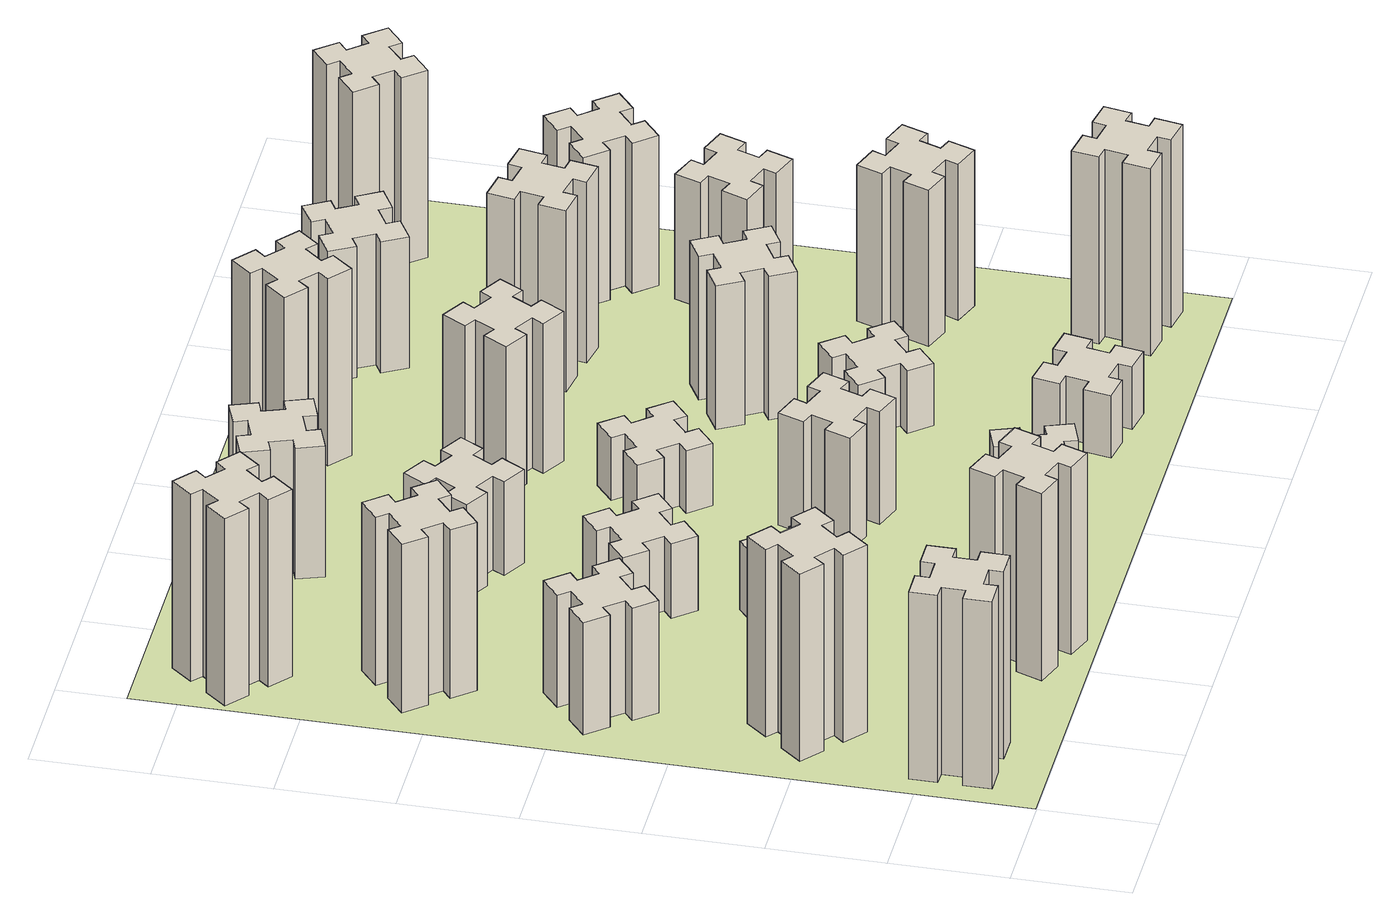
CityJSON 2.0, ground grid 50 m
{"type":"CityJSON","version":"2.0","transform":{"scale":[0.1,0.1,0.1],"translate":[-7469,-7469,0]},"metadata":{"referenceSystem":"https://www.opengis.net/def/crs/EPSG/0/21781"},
"CityObjects":{
"building1":{"type":"Building","attributes":{"class":"1000","function":"1000","usage":"1000","yearOfConstruction":2016,"roofType":"1000","measuredHeight":90,"storeysAboveGround":30,"storeysBelowGround":0},"geometry":[{"type":"Solid","lod":"1","boundaries":[[[[0,1,2,3,4,5,6,7,8,9,10,11,12,13,14,15,16,17,18,19]],[[17,16,20,21]],[[16,15,22,20]],[[15,14,23,22]],[[14,13,24,23]],[[13,12,25,24]],[[12,11,26,25]],[[11,10,27,26]],[[10,9,28,27]],[[9,8,29,28]],[[8,7,30,29]],[[7,6,31,30]],[[6,5,32,31]],[[5,4,33,32]],[[4,3,34,33]],[[3,2,35,34]],[[2,1,36,35]],[[1,0,37,36]],[[0,19,38,37]],[[19,18,39,38]],[[18,17,21,39]],[[24,25,26,27,28,29,30,31,32,33,34,35,36,37,38,39,21,20,22,23]]]]}]},
"building2":{"type":"Building","attributes":{"class":"1000","function":"1000","usage":"1000","yearOfConstruction":2016,"roofType":"1000","measuredHeight":90,"storeysAboveGround":30,"storeysBelowGround":0},"geometry":[{"type":"Solid","lod":"1","boundaries":[[[[40,41,42,43,44,45,46,47,48,49,50,51,52,53,54,55,56,57,58,59]],[[57,56,60,61]],[[56,55,62,60]],[[55,54,63,62]],[[54,53,64,63]],[[53,52,65,64]],[[52,51,66,65]],[[51,50,67,66]],[[50,49,68,67]],[[49,48,69,68]],[[48,47,70,69]],[[47,46,71,70]],[[46,45,72,71]],[[45,44,73,72]],[[44,43,74,73]],[[43,42,75,74]],[[42,41,76,75]],[[41,40,77,76]],[[40,59,78,77]],[[59,58,79,78]],[[58,57,61,79]],[[64,65,66,67,68,69,70,71,72,73,74,75,76,77,78,79,61,60,62,63]]]]}]},
"building3":{"type":"Building","attributes":{"class":"1000","function":"1000","usage":"1000","yearOfConstruction":2016,"roofType":"1000","measuredHeight":54,"storeysAboveGround":30,"storeysBelowGround":0},"geometry":[{"type":"Solid","lod":"1","boundaries":[[[[80,81,82,83,84,85,86,87,88,89,90,91,92,93,94,95,96,97,98,99]],[[97,96,100,101]],[[96,95,102,100]],[[95,94,103,102]],[[94,93,104,103]],[[93,92,105,104]],[[92,91,106,105]],[[91,90,107,106]],[[90,89,108,107]],[[89,88,109,108]],[[88,87,110,109]],[[87,86,111,110]],[[86,85,112,111]],[[85,84,113,112]],[[84,83,114,113]],[[83,82,115,114]],[[82,81,116,115]],[[81,80,117,116]],[[80,99,118,117]],[[99,98,119,118]],[[98,97,101,119]],[[104,105,106,107,108,109,110,111,112,113,114,115,116,117,118,119,101,100,102,103]]]]}]},
"building4":{"type":"Building","attributes":{"class":"1000","function":"1000","usage":"1000","yearOfConstruction":2016,"roofType":"1000","measuredHeight":81,"storeysAboveGround":30,"storeysBelowGround":0},"geometry":[{"type":"Solid","lod":"1","boundaries":[[[[120,121,122,123,124,125,126,127,128,129,130,131,132,133,134,135,136,137,138,139]],[[137,136,140,141]],[[136,135,142,140]],[[135,134,143,142]],[[134,133,144,143]],[[133,132,145,144]],[[132,131,146,145]],[[131,130,147,146]],[[130,129,148,147]],[[129,128,149,148]],[[128,127,150,149]],[[127,126,151,150]],[[126,125,152,151]],[[125,124,153,152]],[[124,123,154,153]],[[123,122,155,154]],[[122,121,156,155]],[[121,120,157,156]],[[120,139,158,157]],[[139,138,159,158]],[[138,137,141,159]],[[144,145,146,147,148,149,150,151,152,153,154,155,156,157,158,159,141,140,142,143]]]]}]},
"building5":{"type":"Building","attributes":{"class":"1000","function":"1000","usage":"1000","yearOfConstruction":2016,"roofType":"1000","measuredHeight":90,"storeysAboveGround":30,"storeysBelowGround":0},"geometry":[{"type":"Solid","lod":"1","boundaries":[[[[160,161,162,163,164,165,166,167,168,169,170,171,172,173,174,175,176,177,178,179]],[[177,176,180,181]],[[176,175,182,180]],[[175,174,183,182]],[[174,173,184,183]],[[173,172,185,184]],[[172,171,186,185]],[[171,170,187,186]],[[170,169,188,187]],[[169,168,189,188]],[[168,167,190,189]],[[167,166,191,190]],[[166,165,192,191]],[[165,164,193,192]],[[164,163,194,193]],[[163,162,195,194]],[[162,161,196,195]],[[161,160,197,196]],[[160,179,198,197]],[[179,178,199,198]],[[178,177,181,199]],[[184,185,186,187,188,189,190,191,192,193,194,195,196,197,198,199,181,180,182,183]]]]}]},
"building6":{"type":"Building","attributes":{"class":"1000","function":"1000","usage":"1000","yearOfConstruction":2016,"roofType":"1000","measuredHeight":90,"storeysAboveGround":30,"storeysBelowGround":0},"geometry":[{"type":"Solid","lod":"1","boundaries":[[[[200,201,202,203,204,205,206,207,208,209,210,211,212,213,214,215,216,217,218,219]],[[217,216,220,221]],[[216,215,222,220]],[[215,214,223,222]],[[214,213,224,223]],[[213,212,225,224]],[[212,211,226,225]],[[211,210,227,226]],[[210,209,228,227]],[[209,208,229,228]],[[208,207,230,229]],[[207,206,231,230]],[[206,205,232,231]],[[205,204,233,232]],[[204,203,234,233]],[[203,202,235,234]],[[202,201,236,235]],[[201,200,237,236]],[[200,219,238,237]],[[219,218,239,238]],[[218,217,221,239]],[[224,225,226,227,228,229,230,231,232,233,234,235,236,237,238,239,221,220,222,223]]]]}]},
"building7":{"type":"Building","attributes":{"class":"1000","function":"1000","usage":"1000","yearOfConstruction":2016,"roofType":"1000","measuredHeight":33,"storeysAboveGround":30,"storeysBelowGround":0},"geometry":[{"type":"Solid","lod":"1","boundaries":[[[[240,241,242,243,244,245,246,247,248,249,250,251,252,253,254,255,256,257,258,259]],[[257,256,260,261]],[[256,255,262,260]],[[255,254,263,262]],[[254,253,264,263]],[[253,252,265,264]],[[252,251,266,265]],[[251,250,267,266]],[[250,249,268,267]],[[249,248,269,268]],[[248,247,270,269]],[[247,246,271,270]],[[246,245,272,271]],[[245,244,273,272]],[[244,243,274,273]],[[243,242,275,274]],[[242,241,276,275]],[[241,240,277,276]],[[240,259,278,277]],[[259,258,279,278]],[[258,257,261,279]],[[264,265,266,267,268,269,270,271,272,273,274,275,276,277,278,279,261,260,262,263]]]]}]},
"building8":{"type":"Building","attributes":{"class":"1000","function":"1000","usage":"1000","yearOfConstruction":2016,"roofType":"1000","measuredHeight":36,"storeysAboveGround":30,"storeysBelowGround":0},"geometry":[{"type":"Solid","lod":"1","boundaries":[[[[280,281,282,283,284,285,286,287,288,289,290,291,292,293,294,295,296,297,298,299]],[[297,296,300,301]],[[296,295,302,300]],[[295,294,303,302]],[[294,293,304,303]],[[293,292,305,304]],[[292,291,306,305]],[[291,290,307,306]],[[290,289,308,307]],[[289,288,309,308]],[[288,287,310,309]],[[287,286,311,310]],[[286,285,312,311]],[[285,284,313,312]],[[284,283,314,313]],[[283,282,315,314]],[[282,281,316,315]],[[281,280,317,316]],[[280,299,318,317]],[[299,298,319,318]],[[298,297,301,319]],[[304,305,306,307,308,309,310,311,312,313,314,315,316,317,318,319,301,300,302,303]]]]}]},
"building9":{"type":"Building","attributes":{"class":"1000","function":"1000","usage":"1000","yearOfConstruction":2016,"roofType":"1000","measuredHeight":51,"storeysAboveGround":30,"storeysBelowGround":0},"geometry":[{"type":"Solid","lod":"1","boundaries":[[[[320,321,322,323,324,325,326,327,328,329,330,331,332,333,334,335,336,337,338,339]],[[337,336,340,341]],[[336,335,342,340]],[[335,334,343,342]],[[334,333,344,343]],[[333,332,345,344]],[[332,331,346,345]],[[331,330,347,346]],[[330,329,348,347]],[[329,328,349,348]],[[328,327,350,349]],[[327,326,351,350]],[[326,325,352,351]],[[325,324,353,352]],[[324,323,354,353]],[[323,322,355,354]],[[322,321,356,355]],[[321,320,357,356]],[[320,339,358,357]],[[339,338,359,358]],[[338,337,341,359]],[[344,345,346,347,348,349,350,351,352,353,354,355,356,357,358,359,341,340,342,343]]]]}]},
"building10":{"type":"Building","attributes":{"class":"1000","function":"1000","usage":"1000","yearOfConstruction":2016,"roofType":"1000","measuredHeight":45,"storeysAboveGround":30,"storeysBelowGround":0},"geometry":[{"type":"Solid","lod":"1","boundaries":[[[[360,361,362,363,364,365,366,367,368,369,370,371,372,373,374,375,376,377,378,379]],[[377,376,380,381]],[[376,375,382,380]],[[375,374,383,382]],[[374,373,384,383]],[[373,372,385,384]],[[372,371,386,385]],[[371,370,387,386]],[[370,369,388,387]],[[369,368,389,388]],[[368,367,390,389]],[[367,366,391,390]],[[366,365,392,391]],[[365,364,393,392]],[[364,363,394,393]],[[363,362,395,394]],[[362,361,396,395]],[[361,360,397,396]],[[360,379,398,397]],[[379,378,399,398]],[[378,377,381,399]],[[384,385,386,387,388,389,390,391,392,393,394,395,396,397,398,399,381,380,382,383]]]]}]},
"building11":{"type":"Building","attributes":{"class":"1000","function":"1000","usage":"1000","yearOfConstruction":2016,"roofType":"1000","measuredHeight":63,"storeysAboveGround":30,"storeysBelowGround":0},"geometry":[{"type":"Solid","lod":"1","boundaries":[[[[400,401,402,403,404,405,406,407,408,409,410,411,412,413,414,415,416,417,418,419]],[[417,416,420,421]],[[416,415,422,420]],[[415,414,423,422]],[[414,413,424,423]],[[413,412,425,424]],[[412,411,426,425]],[[411,410,427,426]],[[410,409,428,427]],[[409,408,429,428]],[[408,407,430,429]],[[407,406,431,430]],[[406,405,432,431]],[[405,404,433,432]],[[404,403,434,433]],[[403,402,435,434]],[[402,401,436,435]],[[401,400,437,436]],[[400,419,438,437]],[[419,418,439,438]],[[418,417,421,439]],[[424,425,426,427,428,429,430,431,432,433,434,435,436,437,438,439,421,420,422,423]]]]}]},
"building12":{"type":"Building","attributes":{"class":"1000","function":"1000","usage":"1000","yearOfConstruction":2016,"roofType":"1000","measuredHeight":54,"storeysAboveGround":30,"storeysBelowGround":0},"geometry":[{"type":"Solid","lod":"1","boundaries":[[[[440,441,442,443,444,445,446,447,448,449,450,451,452,453,454,455,456,457,458,459]],[[457,456,460,461]],[[456,455,462,460]],[[455,454,463,462]],[[454,453,464,463]],[[453,452,465,464]],[[452,451,466,465]],[[451,450,467,466]],[[450,449,468,467]],[[449,448,469,468]],[[448,447,470,469]],[[447,446,471,470]],[[446,445,472,471]],[[445,444,473,472]],[[444,443,474,473]],[[443,442,475,474]],[[442,441,476,475]],[[441,440,477,476]],[[440,459,478,477]],[[459,458,479,478]],[[458,457,461,479]],[[464,465,466,467,468,469,470,471,472,473,474,475,476,477,478,479,461,460,462,463]]]]}]},
"building13":{"type":"Building","attributes":{"class":"1000","function":"1000","usage":"1000","yearOfConstruction":2016,"roofType":"1000","measuredHeight":30,"storeysAboveGround":30,"storeysBelowGround":0},"geometry":[{"type":"Solid","lod":"1","boundaries":[[[[480,481,482,483,484,485,486,487,488,489,490,491,492,493,494,495,496,497,498,499]],[[497,496,500,501]],[[496,495,502,500]],[[495,494,503,502]],[[494,493,504,503]],[[493,492,505,504]],[[492,491,506,505]],[[491,490,507,506]],[[490,489,508,507]],[[489,488,509,508]],[[488,487,510,509]],[[487,486,511,510]],[[486,485,512,511]],[[485,484,513,512]],[[484,483,514,513]],[[483,482,515,514]],[[482,481,516,515]],[[481,480,517,516]],[[480,499,518,517]],[[499,498,519,518]],[[498,497,501,519]],[[504,505,506,507,508,509,510,511,512,513,514,515,516,517,518,519,501,500,502,503]]]]}]},
"building14":{"type":"Building","attributes":{"class":"1000","function":"1000","usage":"1000","yearOfConstruction":2016,"roofType":"1000","measuredHeight":72,"storeysAboveGround":30,"storeysBelowGround":0},"geometry":[{"type":"Solid","lod":"1","boundaries":[[[[520,521,522,523,524,525,526,527,528,529,530,531,532,533,534,535,536,537,538,539]],[[537,536,540,541]],[[536,535,542,540]],[[535,534,543,542]],[[534,533,544,543]],[[533,532,545,544]],[[532,531,546,545]],[[531,530,547,546]],[[530,529,548,547]],[[529,528,549,548]],[[528,527,550,549]],[[527,526,551,550]],[[526,525,552,551]],[[525,524,553,552]],[[524,523,554,553]],[[523,522,555,554]],[[522,521,556,555]],[[521,520,557,556]],[[520,539,558,557]],[[539,538,559,558]],[[538,537,541,559]],[[544,545,546,547,548,549,550,551,552,553,554,555,556,557,558,559,541,540,542,543]]]]}]},
"building15":{"type":"Building","attributes":{"class":"1000","function":"1000","usage":"1000","yearOfConstruction":2016,"roofType":"1000","measuredHeight":30,"storeysAboveGround":30,"storeysBelowGround":0},"geometry":[{"type":"Solid","lod":"1","boundaries":[[[[560,561,562,563,564,565,566,567,568,569,570,571,572,573,574,575,576,577,578,579]],[[577,576,580,581]],[[576,575,582,580]],[[575,574,583,582]],[[574,573,584,583]],[[573,572,585,584]],[[572,571,586,585]],[[571,570,587,586]],[[570,569,588,587]],[[569,568,589,588]],[[568,567,590,589]],[[567,566,591,590]],[[566,565,592,591]],[[565,564,593,592]],[[564,563,594,593]],[[563,562,595,594]],[[562,561,596,595]],[[561,560,597,596]],[[560,579,598,597]],[[579,578,599,598]],[[578,577,581,599]],[[584,585,586,587,588,589,590,591,592,593,594,595,596,597,598,599,581,580,582,583]]]]}]},
"building16":{"type":"Building","attributes":{"class":"1000","function":"1000","usage":"1000","yearOfConstruction":2016,"roofType":"1000","measuredHeight":90,"storeysAboveGround":30,"storeysBelowGround":0},"geometry":[{"type":"Solid","lod":"1","boundaries":[[[[600,601,602,603,604,605,606,607,608,609,610,611,612,613,614,615,616,617,618,619]],[[617,616,620,621]],[[616,615,622,620]],[[615,614,623,622]],[[614,613,624,623]],[[613,612,625,624]],[[612,611,626,625]],[[611,610,627,626]],[[610,609,628,627]],[[609,608,629,628]],[[608,607,630,629]],[[607,606,631,630]],[[606,605,632,631]],[[605,604,633,632]],[[604,603,634,633]],[[603,602,635,634]],[[602,601,636,635]],[[601,600,637,636]],[[600,619,638,637]],[[619,618,639,638]],[[618,617,621,639]],[[624,625,626,627,628,629,630,631,632,633,634,635,636,637,638,639,621,620,622,623]]]]}]},
"building17":{"type":"Building","attributes":{"class":"1000","function":"1000","usage":"1000","yearOfConstruction":2016,"roofType":"1000","measuredHeight":30,"storeysAboveGround":30,"storeysBelowGround":0},"geometry":[{"type":"Solid","lod":"1","boundaries":[[[[640,641,642,643,644,645,646,647,648,649,650,651,652,653,654,655,656,657,658,659]],[[657,656,660,661]],[[656,655,662,660]],[[655,654,663,662]],[[654,653,664,663]],[[653,652,665,664]],[[652,651,666,665]],[[651,650,667,666]],[[650,649,668,667]],[[649,648,669,668]],[[648,647,670,669]],[[647,646,671,670]],[[646,645,672,671]],[[645,644,673,672]],[[644,643,674,673]],[[643,642,675,674]],[[642,641,676,675]],[[641,640,677,676]],[[640,659,678,677]],[[659,658,679,678]],[[658,657,661,679]],[[664,665,666,667,668,669,670,671,672,673,674,675,676,677,678,679,661,660,662,663]]]]}]},
"building18":{"type":"Building","attributes":{"class":"1000","function":"1000","usage":"1000","yearOfConstruction":2016,"roofType":"1000","measuredHeight":69,"storeysAboveGround":30,"storeysBelowGround":0},"geometry":[{"type":"Solid","lod":"1","boundaries":[[[[680,681,682,683,684,685,686,687,688,689,690,691,692,693,694,695,696,697,698,699]],[[697,696,700,701]],[[696,695,702,700]],[[695,694,703,702]],[[694,693,704,703]],[[693,692,705,704]],[[692,691,706,705]],[[691,690,707,706]],[[690,689,708,707]],[[689,688,709,708]],[[688,687,710,709]],[[687,686,711,710]],[[686,685,712,711]],[[685,684,713,712]],[[684,683,714,713]],[[683,682,715,714]],[[682,681,716,715]],[[681,680,717,716]],[[680,699,718,717]],[[699,698,719,718]],[[698,697,701,719]],[[704,705,706,707,708,709,710,711,712,713,714,715,716,717,718,719,701,700,702,703]]]]}]},
"building19":{"type":"Building","attributes":{"class":"1000","function":"1000","usage":"1000","yearOfConstruction":2016,"roofType":"1000","measuredHeight":87,"storeysAboveGround":30,"storeysBelowGround":0},"geometry":[{"type":"Solid","lod":"1","boundaries":[[[[720,721,722,723,724,725,726,727,728,729,730,731,732,733,734,735,736,737,738,739]],[[737,736,740,741]],[[736,735,742,740]],[[735,734,743,742]],[[734,733,744,743]],[[733,732,745,744]],[[732,731,746,745]],[[731,730,747,746]],[[730,729,748,747]],[[729,728,749,748]],[[728,727,750,749]],[[727,726,751,750]],[[726,725,752,751]],[[725,724,753,752]],[[724,723,754,753]],[[723,722,755,754]],[[722,721,756,755]],[[721,720,757,756]],[[720,739,758,757]],[[739,738,759,758]],[[738,737,741,759]],[[744,745,746,747,748,749,750,751,752,753,754,755,756,757,758,759,741,740,742,743]]]]}]},
"building20":{"type":"Building","attributes":{"class":"1000","function":"1000","usage":"1000","yearOfConstruction":2016,"roofType":"1000","measuredHeight":90,"storeysAboveGround":30,"storeysBelowGround":0},"geometry":[{"type":"Solid","lod":"1","boundaries":[[[[760,761,762,763,764,765,766,767,768,769,770,771,772,773,774,775,776,777,778,779]],[[777,776,780,781]],[[776,775,782,780]],[[775,774,783,782]],[[774,773,784,783]],[[773,772,785,784]],[[772,771,786,785]],[[771,770,787,786]],[[770,769,788,787]],[[769,768,789,788]],[[768,767,790,789]],[[767,766,791,790]],[[766,765,792,791]],[[765,764,793,792]],[[764,763,794,793]],[[763,762,795,794]],[[762,761,796,795]],[[761,760,797,796]],[[760,779,798,797]],[[779,778,799,798]],[[778,777,781,799]],[[784,785,786,787,788,789,790,791,792,793,794,795,796,797,798,799,781,780,782,783]]]]}]},
"building21":{"type":"Building","attributes":{"class":"1000","function":"1000","usage":"1000","yearOfConstruction":2016,"roofType":"1000","measuredHeight":63,"storeysAboveGround":30,"storeysBelowGround":0},"geometry":[{"type":"Solid","lod":"1","boundaries":[[[[800,801,802,803,804,805,806,807,808,809,810,811,812,813,814,815,816,817,818,819]],[[817,816,820,821]],[[816,815,822,820]],[[815,814,823,822]],[[814,813,824,823]],[[813,812,825,824]],[[812,811,826,825]],[[811,810,827,826]],[[810,809,828,827]],[[809,808,829,828]],[[808,807,830,829]],[[807,806,831,830]],[[806,805,832,831]],[[805,804,833,832]],[[804,803,834,833]],[[803,802,835,834]],[[802,801,836,835]],[[801,800,837,836]],[[800,819,838,837]],[[819,818,839,838]],[[818,817,821,839]],[[824,825,826,827,828,829,830,831,832,833,834,835,836,837,838,839,821,820,822,823]]]]}]},
"building22":{"type":"Building","attributes":{"class":"1000","function":"1000","usage":"1000","yearOfConstruction":2016,"roofType":"1000","measuredHeight":75,"storeysAboveGround":30,"storeysBelowGround":0},"geometry":[{"type":"Solid","lod":"1","boundaries":[[[[840,841,842,843,844,845,846,847,848,849,850,851,852,853,854,855,856,857,858,859]],[[857,856,860,861]],[[856,855,862,860]],[[855,854,863,862]],[[854,853,864,863]],[[853,852,865,864]],[[852,851,866,865]],[[851,850,867,866]],[[850,849,868,867]],[[849,848,869,868]],[[848,847,870,869]],[[847,846,871,870]],[[846,845,872,871]],[[845,844,873,872]],[[844,843,874,873]],[[843,842,875,874]],[[842,841,876,875]],[[841,840,877,876]],[[840,859,878,877]],[[859,858,879,878]],[[858,857,861,879]],[[864,865,866,867,868,869,870,871,872,873,874,875,876,877,878,879,861,860,862,863]]]]}]},
"building23":{"type":"Building","attributes":{"class":"1000","function":"1000","usage":"1000","yearOfConstruction":2016,"roofType":"1000","measuredHeight":60,"storeysAboveGround":30,"storeysBelowGround":0},"geometry":[{"type":"Solid","lod":"1","boundaries":[[[[880,881,882,883,884,885,886,887,888,889,890,891,892,893,894,895,896,897,898,899]],[[897,896,900,901]],[[896,895,902,900]],[[895,894,903,902]],[[894,893,904,903]],[[893,892,905,904]],[[892,891,906,905]],[[891,890,907,906]],[[890,889,908,907]],[[889,888,909,908]],[[888,887,910,909]],[[887,886,911,910]],[[886,885,912,911]],[[885,884,913,912]],[[884,883,914,913]],[[883,882,915,914]],[[882,881,916,915]],[[881,880,917,916]],[[880,899,918,917]],[[899,898,919,918]],[[898,897,901,919]],[[904,905,906,907,908,909,910,911,912,913,914,915,916,917,918,919,901,900,902,903]]]]}]},
"building24":{"type":"Building","attributes":{"class":"1000","function":"1000","usage":"1000","yearOfConstruction":2016,"roofType":"1000","measuredHeight":72,"storeysAboveGround":30,"storeysBelowGround":0},"geometry":[{"type":"Solid","lod":"1","boundaries":[[[[920,921,922,923,924,925,926,927,928,929,930,931,932,933,934,935,936,937,938,939]],[[937,936,940,941]],[[936,935,942,940]],[[935,934,943,942]],[[934,933,944,943]],[[933,932,945,944]],[[932,931,946,945]],[[931,930,947,946]],[[930,929,948,947]],[[929,928,949,948]],[[928,927,950,949]],[[927,926,951,950]],[[926,925,952,951]],[[925,924,953,952]],[[924,923,954,953]],[[923,922,955,954]],[[922,921,956,955]],[[921,920,957,956]],[[920,939,958,957]],[[939,938,959,958]],[[938,937,941,959]],[[944,945,946,947,948,949,950,951,952,953,954,955,956,957,958,959,941,940,942,943]]]]}]},
"building25":{"type":"Building","attributes":{"class":"1000","function":"1000","usage":"1000","yearOfConstruction":2016,"roofType":"1000","measuredHeight":90,"storeysAboveGround":30,"storeysBelowGround":0},"geometry":[{"type":"Solid","lod":"1","boundaries":[[[[960,961,962,963,964,965,966,967,968,969,970,971,972,973,974,975,976,977,978,979]],[[977,976,980,981]],[[976,975,982,980]],[[975,974,983,982]],[[974,973,984,983]],[[973,972,985,984]],[[972,971,986,985]],[[971,970,987,986]],[[970,969,988,987]],[[969,968,989,988]],[[968,967,990,989]],[[967,966,991,990]],[[966,965,992,991]],[[965,964,993,992]],[[964,963,994,993]],[[963,962,995,994]],[[962,961,996,995]],[[961,960,997,996]],[[960,979,998,997]],[[979,978,999,998]],[[978,977,981,999]],[[984,985,986,987,988,989,990,991,992,993,994,995,996,997,998,999,981,980,982,983]]]]}]},
"landuse1":{"type":"LandUse","attributes":{"name":"plot1","function":"1010"},"geometry":[{"type":"MultiSurface","lod":"1","boundaries":[[[1000,1001,1002,1003]]]}]}
},
"vertices":[
[165,425,0],[165,325,0],[105,325,0],[105,205,0],[225,205,0],[225,265,0],[325,265,0],[325,205,0],[445,205,0],[445,325,0],[385,325,0],[385,425,0],[445,425,0],[445,545,0],[325,545,0],[325,485,0],[225,485,0],[225,545,0],[105,545,0],[105,425,0],[225,485,900],[225,545,900],[325,485,900],[325,545,900],[445,545,900],[445,425,900],[385,425,900],[385,325,900],[445,325,900],[445,205,900],[325,205,900],[325,265,900],[225,265,900],[225,205,900],[105,205,900],[105,325,900],[165,325,900],[165,425,900],[105,425,900],[105,545,900],
[484,1067,0],[408,1132,0],[446,1178,0],[354,1255,0],[277,1163,0],[323,1124,0],[259,1048,0],[213,1086,0],[136,994,0],[228,917,0],[266,963,0],[343,899,0],[304,853,0],[396,776,0],[473,868,0],[427,906,0],[492,983,0],[538,944,0],[615,1036,0],[523,1113,0],[492,983,900],[538,944,900],[427,906,900],[473,868,900],[396,776,900],[304,853,900],[343,899,900],[266,963,900],[228,917,900],[136,994,900],[213,1086,900],[259,1048,900],[323,1124,900],[277,1163,900],[354,1255,900],[446,1178,900],[408,1132,900],[484,1067,900],[523,1113,900],[615,1036,900],
[492,1888,0],[427,1964,0],[473,2003,0],[396,2095,0],[304,2018,0],[343,1972,0],[266,1907,0],[228,1953,0],[136,1876,0],[213,1784,0],[259,1823,0],[323,1746,0],[277,1708,0],[354,1616,0],[446,1693,0],[408,1739,0],[484,1803,0],[523,1757,0],[615,1834,0],[538,1926,0],[484,1803,540],[523,1757,540],[408,1739,540],[446,1693,540],[354,1616,540],[277,1708,540],[323,1746,540],[259,1823,540],[213,1784,540],[136,1876,540],[228,1953,540],[266,1907,540],[343,1972,540],[304,2018,540],[396,2095,540],[473,2003,540],[427,1964,540],[492,1888,540],[538,1926,540],[615,1834,540],
[343,2712,0],[266,2647,0],[228,2693,0],[136,2616,0],[213,2524,0],[259,2563,0],[323,2486,0],[277,2448,0],[354,2356,0],[446,2433,0],[408,2479,0],[484,2543,0],[523,2497,0],[615,2574,0],[538,2666,0],[492,2628,0],[427,2704,0],[473,2743,0],[396,2835,0],[304,2758,0],[427,2704,810],[473,2743,810],[492,2628,810],[538,2666,810],[615,2574,810],[523,2497,810],[484,2543,810],[408,2479,810],[446,2433,810],[354,2356,810],[277,2448,810],[323,2486,810],[259,2563,810],[213,2524,810],[136,2616,810],[228,2693,810],[266,2647,810],[343,2712,810],[304,2758,810],[396,2835,810],
[1029,360,0],[995,266,0],[939,287,0],[897,174,0],[1010,133,0],[1031,189,0],[1125,155,0],[1104,99,0],[1217,57,0],[1258,170,0],[1202,191,0],[1236,285,0],[1292,264,0],[1333,377,0],[1220,418,0],[1200,362,0],[1106,396,0],[1127,452,0],[1014,493,0],[973,380,0],[1106,396,900],[1127,452,900],[1200,362,900],[1220,418,900],[1333,377,900],[1292,264,900],[1236,285,900],[1202,191,900],[1258,170,900],[1217,57,900],[1104,99,900],[1125,155,900],[1031,189,900],[1010,133,900],[897,174,900],[939,287,900],[995,266,900],[1029,360,900],[973,380,900],[1014,493,900],
[384,3387,0],[308,3452,0],[346,3498,0],[254,3575,0],[177,3483,0],[223,3444,0],[159,3368,0],[113,3406,0],[36,3314,0],[128,3237,0],[166,3283,0],[243,3219,0],[204,3173,0],[296,3096,0],[373,3188,0],[327,3226,0],[392,3303,0],[438,3264,0],[515,3356,0],[423,3433,0],[392,3303,900],[438,3264,900],[327,3226,900],[373,3188,900],[296,3096,900],[204,3173,900],[243,3219,900],[166,3283,900],[128,3237,900],[36,3314,900],[113,3406,900],[159,3368,900],[223,3444,900],[177,3483,900],[254,3575,900],[346,3498,900],[308,3452,900],[384,3387,900],[423,3433,900],[515,3356,900],
[1083,1332,0],[1006,1267,0],[968,1313,0],[876,1236,0],[953,1144,0],[999,1183,0],[1063,1106,0],[1017,1068,0],[1094,976,0],[1186,1053,0],[1148,1099,0],[1224,1163,0],[1263,1117,0],[1355,1194,0],[1278,1286,0],[1232,1248,0],[1167,1324,0],[1213,1363,0],[1136,1455,0],[1044,1378,0],[1167,1324,330],[1213,1363,330],[1232,1248,330],[1278,1286,330],[1355,1194,330],[1263,1117,330],[1224,1163,330],[1148,1099,330],[1186,1053,330],[1094,976,330],[1017,1068,330],[1063,1106,330],[999,1183,330],[953,1144,330],[876,1236,330],[968,1313,330],[1006,1267,330],[1083,1332,330],[1044,1378,330],[1136,1455,330],
[1083,1972,0],[1006,1907,0],[968,1953,0],[876,1876,0],[953,1784,0],[999,1823,0],[1063,1746,0],[1017,1708,0],[1094,1616,0],[1186,1693,0],[1148,1739,0],[1224,1803,0],[1263,1757,0],[1355,1834,0],[1278,1926,0],[1232,1888,0],[1167,1964,0],[1213,2003,0],[1136,2095,0],[1044,2018,0],[1167,1964,360],[1213,2003,360],[1232,1888,360],[1278,1926,360],[1355,1834,360],[1263,1757,360],[1224,1803,360],[1148,1739,360],[1186,1693,360],[1094,1616,360],[1017,1708,360],[1063,1746,360],[999,1823,360],[953,1784,360],[876,1876,360],[968,1953,360],[1006,1907,360],[1083,1972,360],[1044,2018,360],[1136,2095,360],
[1765,496,0],[1671,462,0],[1650,518,0],[1537,477,0],[1579,364,0],[1635,385,0],[1669,291,0],[1613,270,0],[1654,157,0],[1767,199,0],[1746,255,0],[1840,289,0],[1860,233,0],[1973,274,0],[1932,387,0],[1876,366,0],[1842,460,0],[1898,480,0],[1857,593,0],[1744,552,0],[1842,460,510],[1898,480,510],[1876,366,510],[1932,387,510],[1973,274,510],[1860,233,510],[1840,289,510],[1746,255,510],[1767,199,510],[1654,157,510],[1613,270,510],[1669,291,510],[1635,385,510],[1579,364,510],[1537,477,510],[1650,518,510],[1671,462,510],[1765,496,510],[1744,552,510],[1857,593,510],
[1117,2525,0],[1204,2475,0],[1174,2423,0],[1278,2363,0],[1338,2467,0],[1286,2497,0],[1336,2584,0],[1388,2554,0],[1448,2658,0],[1344,2718,0],[1314,2666,0],[1227,2716,0],[1257,2768,0],[1153,2828,0],[1093,2724,0],[1145,2694,0],[1095,2607,0],[1043,2637,0],[983,2533,0],[1087,2473,0],[1095,2607,450],[1043,2637,450],[1145,2694,450],[1093,2724,450],[1153,2828,450],[1257,2768,450],[1227,2716,450],[1314,2666,450],[1344,2718,450],[1448,2658,450],[1388,2554,450],[1336,2584,450],[1286,2497,450],[1338,2467,450],[1278,2363,450],[1174,2423,450],[1204,2475,450],[1117,2525,450],[1087,2473,450],[983,2533,450],
[1125,3456,0],[1031,3422,0],[1010,3478,0],[897,3437,0],[939,3324,0],[995,3345,0],[1029,3251,0],[973,3230,0],[1014,3117,0],[1127,3159,0],[1106,3215,0],[1200,3249,0],[1220,3193,0],[1333,3234,0],[1292,3347,0],[1236,3326,0],[1202,3420,0],[1258,3440,0],[1217,3553,0],[1104,3512,0],[1202,3420,630],[1258,3440,630],[1236,3326,630],[1292,3347,630],[1333,3234,630],[1220,3193,630],[1200,3249,630],[1106,3215,630],[1127,3159,630],[1014,3117,630],[973,3230,630],[1029,3251,630],[995,3345,630],[939,3324,630],[897,3437,630],[1010,3478,630],[1031,3422,630],[1125,3456,630],[1104,3512,630],[1217,3553,630],
[1769,1300,0],[1735,1206,0],[1679,1227,0],[1637,1114,0],[1750,1073,0],[1771,1129,0],[1865,1095,0],[1844,1039,0],[1957,997,0],[1998,1110,0],[1942,1131,0],[1976,1225,0],[2032,1204,0],[2073,1317,0],[1960,1358,0],[1940,1302,0],[1846,1336,0],[1867,1392,0],[1754,1433,0],[1713,1320,0],[1846,1336,540],[1867,1392,540],[1940,1302,540],[1960,1358,540],[2073,1317,540],[2032,1204,540],[1976,1225,540],[1942,1131,540],[1998,1110,540],[1957,997,540],[1844,1039,540],[1865,1095,540],[1771,1129,540],[1750,1073,540],[1637,1114,540],[1679,1227,540],[1735,1206,540],[1769,1300,540],[1713,1320,540],[1754,1433,540],
[1972,1988,0],[1907,2064,0],[1953,2103,0],[1876,2195,0],[1784,2118,0],[1823,2072,0],[1746,2007,0],[1708,2053,0],[1616,1976,0],[1693,1884,0],[1739,1923,0],[1803,1846,0],[1757,1808,0],[1834,1716,0],[1926,1793,0],[1888,1839,0],[1964,1903,0],[2003,1857,0],[2095,1934,0],[2018,2026,0],[1964,1903,300],[2003,1857,300],[1888,1839,300],[1926,1793,300],[1834,1716,300],[1757,1808,300],[1803,1846,300],[1739,1923,300],[1693,1884,300],[1616,1976,300],[1708,2053,300],[1746,2007,300],[1823,2072,300],[1784,2118,300],[1876,2195,300],[1953,2103,300],[1907,2064,300],[1972,1988,300],[2018,2026,300],[2095,1934,300],
[2026,2497,0],[2076,2584,0],[2128,2554,0],[2188,2658,0],[2084,2718,0],[2054,2666,0],[1967,2716,0],[1997,2768,0],[1893,2828,0],[1833,2724,0],[1885,2694,0],[1835,2607,0],[1783,2637,0],[1723,2533,0],[1827,2473,0],[1857,2525,0],[1944,2475,0],[1914,2423,0],[2018,2363,0],[2078,2467,0],[1944,2475,720],[1914,2423,720],[1857,2525,720],[1827,2473,720],[1723,2533,720],[1783,2637,720],[1835,2607,720],[1885,2694,720],[1833,2724,720],[1893,2828,720],[1997,2768,720],[1967,2716,720],[2054,2666,720],[2084,2718,720],[2188,2658,720],[2128,2554,720],[2076,2584,720],[2026,2497,720],[2078,2467,720],[2018,2363,720],
[2596,444,0],[2578,345,0],[2519,356,0],[2498,237,0],[2617,217,0],[2627,276,0],[2725,258,0],[2715,199,0],[2833,178,0],[2854,297,0],[2795,307,0],[2812,405,0],[2871,395,0],[2892,513,0],[2774,534,0],[2764,475,0],[2665,492,0],[2676,551,0],[2557,572,0],[2537,454,0],[2665,492,300],[2676,551,300],[2764,475,300],[2774,534,300],[2892,513,300],[2871,395,300],[2812,405,300],[2795,307,300],[2854,297,300],[2833,178,300],[2715,199,300],[2725,258,300],[2627,276,300],[2617,217,300],[2498,237,300],[2519,356,300],[2578,345,300],[2596,444,300],[2537,454,300],[2557,572,300],
[1746,3383,0],[1823,3319,0],[1784,3273,0],[1876,3196,0],[1953,3288,0],[1907,3326,0],[1972,3403,0],[2018,3364,0],[2095,3456,0],[2003,3533,0],[1964,3487,0],[1888,3552,0],[1926,3598,0],[1834,3675,0],[1757,3583,0],[1803,3544,0],[1739,3468,0],[1693,3506,0],[1616,3414,0],[1708,3337,0],[1739,3468,900],[1693,3506,900],[1803,3544,900],[1757,3583,900],[1834,3675,900],[1926,3598,900],[1888,3552,900],[1964,3487,900],[2003,3533,900],[2095,3456,900],[2018,3364,900],[1972,3403,900],[1907,3326,900],[1953,3288,900],[1876,3196,900],[1784,3273,900],[1823,3319,900],[1746,3383,900],[1708,3337,900],[1616,3414,900],
[2628,1099,0],[2704,1163,0],[2743,1117,0],[2835,1194,0],[2758,1286,0],[2712,1248,0],[2647,1324,0],[2693,1363,0],[2616,1455,0],[2524,1378,0],[2563,1332,0],[2486,1267,0],[2448,1313,0],[2356,1236,0],[2433,1144,0],[2479,1183,0],[2543,1106,0],[2497,1068,0],[2574,976,0],[2666,1053,0],[2543,1106,300],[2497,1068,300],[2479,1183,300],[2433,1144,300],[2356,1236,300],[2448,1313,300],[2486,1267,300],[2563,1332,300],[2524,1378,300],[2616,1455,300],[2693,1363,300],[2647,1324,300],[2712,1248,300],[2758,1286,300],[2835,1194,300],[2743,1117,300],[2704,1163,300],[2628,1099,300],[2666,1053,300],[2574,976,300],
[2475,1744,0],[2525,1657,0],[2473,1627,0],[2533,1523,0],[2637,1583,0],[2607,1635,0],[2694,1685,0],[2724,1633,0],[2828,1693,0],[2768,1797,0],[2716,1767,0],[2666,1854,0],[2718,1884,0],[2658,1988,0],[2554,1928,0],[2584,1876,0],[2497,1826,0],[2467,1878,0],[2363,1818,0],[2423,1714,0],[2497,1826,690],[2467,1878,690],[2584,1876,690],[2554,1928,690],[2658,1988,690],[2718,1884,690],[2666,1854,690],[2716,1767,690],[2768,1797,690],[2828,1693,690],[2724,1633,690],[2694,1685,690],[2607,1635,690],[2637,1583,690],[2533,1523,690],[2473,1627,690],[2525,1657,690],[2475,1744,690],[2423,1714,690],[2363,1818,690],
[2596,2664,0],[2578,2565,0],[2519,2576,0],[2498,2457,0],[2617,2437,0],[2627,2496,0],[2725,2478,0],[2715,2419,0],[2833,2398,0],[2854,2517,0],[2795,2527,0],[2812,2625,0],[2871,2615,0],[2892,2733,0],[2774,2754,0],[2764,2695,0],[2665,2712,0],[2676,2771,0],[2557,2792,0],[2537,2674,0],[2665,2712,870],[2676,2771,870],[2764,2695,870],[2774,2754,870],[2892,2733,870],[2871,2615,870],[2812,2625,870],[2795,2527,870],[2854,2517,870],[2833,2398,870],[2715,2419,870],[2725,2478,870],[2627,2496,870],[2617,2437,870],[2498,2457,870],[2519,2576,870],[2578,2565,870],[2596,2664,870],[2537,2674,870],[2557,2792,870],
[3504,475,0],[3405,492,0],[3416,551,0],[3297,572,0],[3277,454,0],[3336,444,0],[3318,345,0],[3259,356,0],[3238,237,0],[3357,217,0],[3367,276,0],[3465,258,0],[3455,199,0],[3573,178,0],[3594,297,0],[3535,307,0],[3552,405,0],[3611,395,0],[3632,513,0],[3514,534,0],[3552,405,900],[3611,395,900],[3535,307,900],[3594,297,900],[3573,178,900],[3455,199,900],[3465,258,900],[3367,276,900],[3357,217,900],[3238,237,900],[3259,356,900],[3318,345,900],[3336,444,900],[3277,454,900],[3297,572,900],[3416,551,900],[3405,492,900],[3504,475,900],[3514,534,900],[3632,513,900],
[2716,3347,0],[2666,3434,0],[2718,3464,0],[2658,3568,0],[2554,3508,0],[2584,3456,0],[2497,3406,0],[2467,3458,0],[2363,3398,0],[2423,3294,0],[2475,3324,0],[2525,3237,0],[2473,3207,0],[2533,3103,0],[2637,3163,0],[2607,3215,0],[2694,3265,0],[2724,3213,0],[2828,3273,0],[2768,3377,0],[2694,3265,630],[2724,3213,630],[2607,3215,630],[2637,3163,630],[2533,3103,630],[2473,3207,630],[2525,3237,630],[2475,3324,630],[2423,3294,630],[2363,3398,630],[2467,3458,630],[2497,3406,630],[2584,3456,630],[2554,3508,630],[2658,3568,630],[2718,3464,630],[2666,3434,630],[2716,3347,630],[2768,3377,630],[2828,3273,630],
[3251,1129,0],[3345,1095,0],[3324,1039,0],[3437,997,0],[3478,1110,0],[3422,1131,0],[3456,1225,0],[3512,1204,0],[3553,1317,0],[3440,1358,0],[3420,1302,0],[3326,1336,0],[3347,1392,0],[3234,1433,0],[3193,1320,0],[3249,1300,0],[3215,1206,0],[3159,1227,0],[3117,1114,0],[3230,1073,0],[3215,1206,750],[3159,1227,750],[3249,1300,750],[3193,1320,750],[3234,1433,750],[3347,1392,750],[3326,1336,750],[3420,1302,750],[3440,1358,750],[3553,1317,750],[3512,1204,750],[3456,1225,750],[3422,1131,750],[3478,1110,750],[3437,997,750],[3324,1039,750],[3345,1095,750],[3251,1129,750],[3230,1073,750],[3117,1114,750],
[3420,2042,0],[3326,2076,0],[3347,2132,0],[3234,2173,0],[3193,2060,0],[3249,2040,0],[3215,1946,0],[3159,1967,0],[3117,1854,0],[3230,1813,0],[3251,1869,0],[3345,1835,0],[3324,1779,0],[3437,1737,0],[3478,1850,0],[3422,1871,0],[3456,1965,0],[3512,1944,0],[3553,2057,0],[3440,2098,0],[3456,1965,600],[3512,1944,600],[3422,1871,600],[3478,1850,600],[3437,1737,600],[3324,1779,600],[3345,1835,600],[3251,1869,600],[3230,1813,600],[3117,1854,600],[3159,1967,600],[3215,1946,600],[3249,2040,600],[3193,2060,600],[3234,2173,600],[3347,2132,600],[3326,2076,600],[3420,2042,600],[3440,2098,600],[3553,2057,600],
[3219,2463,0],[3283,2386,0],[3237,2348,0],[3314,2256,0],[3406,2333,0],[3368,2379,0],[3444,2443,0],[3483,2397,0],[3575,2474,0],[3498,2566,0],[3452,2528,0],[3387,2604,0],[3433,2643,0],[3356,2735,0],[3264,2658,0],[3303,2612,0],[3226,2547,0],[3188,2593,0],[3096,2516,0],[3173,2424,0],[3226,2547,720],[3188,2593,720],[3303,2612,720],[3264,2658,720],[3356,2735,720],[3433,2643,720],[3387,2604,720],[3452,2528,720],[3498,2566,720],[3575,2474,720],[3483,2397,720],[3444,2443,720],[3368,2379,720],[3406,2333,720],[3314,2256,720],[3237,2348,720],[3283,2386,720],[3219,2463,720],[3173,2424,720],[3096,2516,720],
[3452,3468,0],[3387,3544,0],[3433,3583,0],[3356,3675,0],[3264,3598,0],[3303,3552,0],[3226,3487,0],[3188,3533,0],[3096,3456,0],[3173,3364,0],[3219,3403,0],[3283,3326,0],[3237,3288,0],[3314,3196,0],[3406,3273,0],[3368,3319,0],[3444,3383,0],[3483,3337,0],[3575,3414,0],[3498,3506,0],[3444,3383,900],[3483,3337,900],[3368,3319,900],[3406,3273,900],[3314,3196,900],[3237,3288,900],[3283,3326,900],[3219,3403,900],[3173,3364,900],[3096,3456,900],[3188,3533,900],[3226,3487,900],[3303,3552,900],[3264,3598,900],[3356,3675,900],[3433,3583,900],[3387,3544,900],[3452,3468,900],[3498,3506,900],[3575,3414,900],
[5,3705,0],[3705,3705,0],[3705,5,0],[5,5,0]
]}
